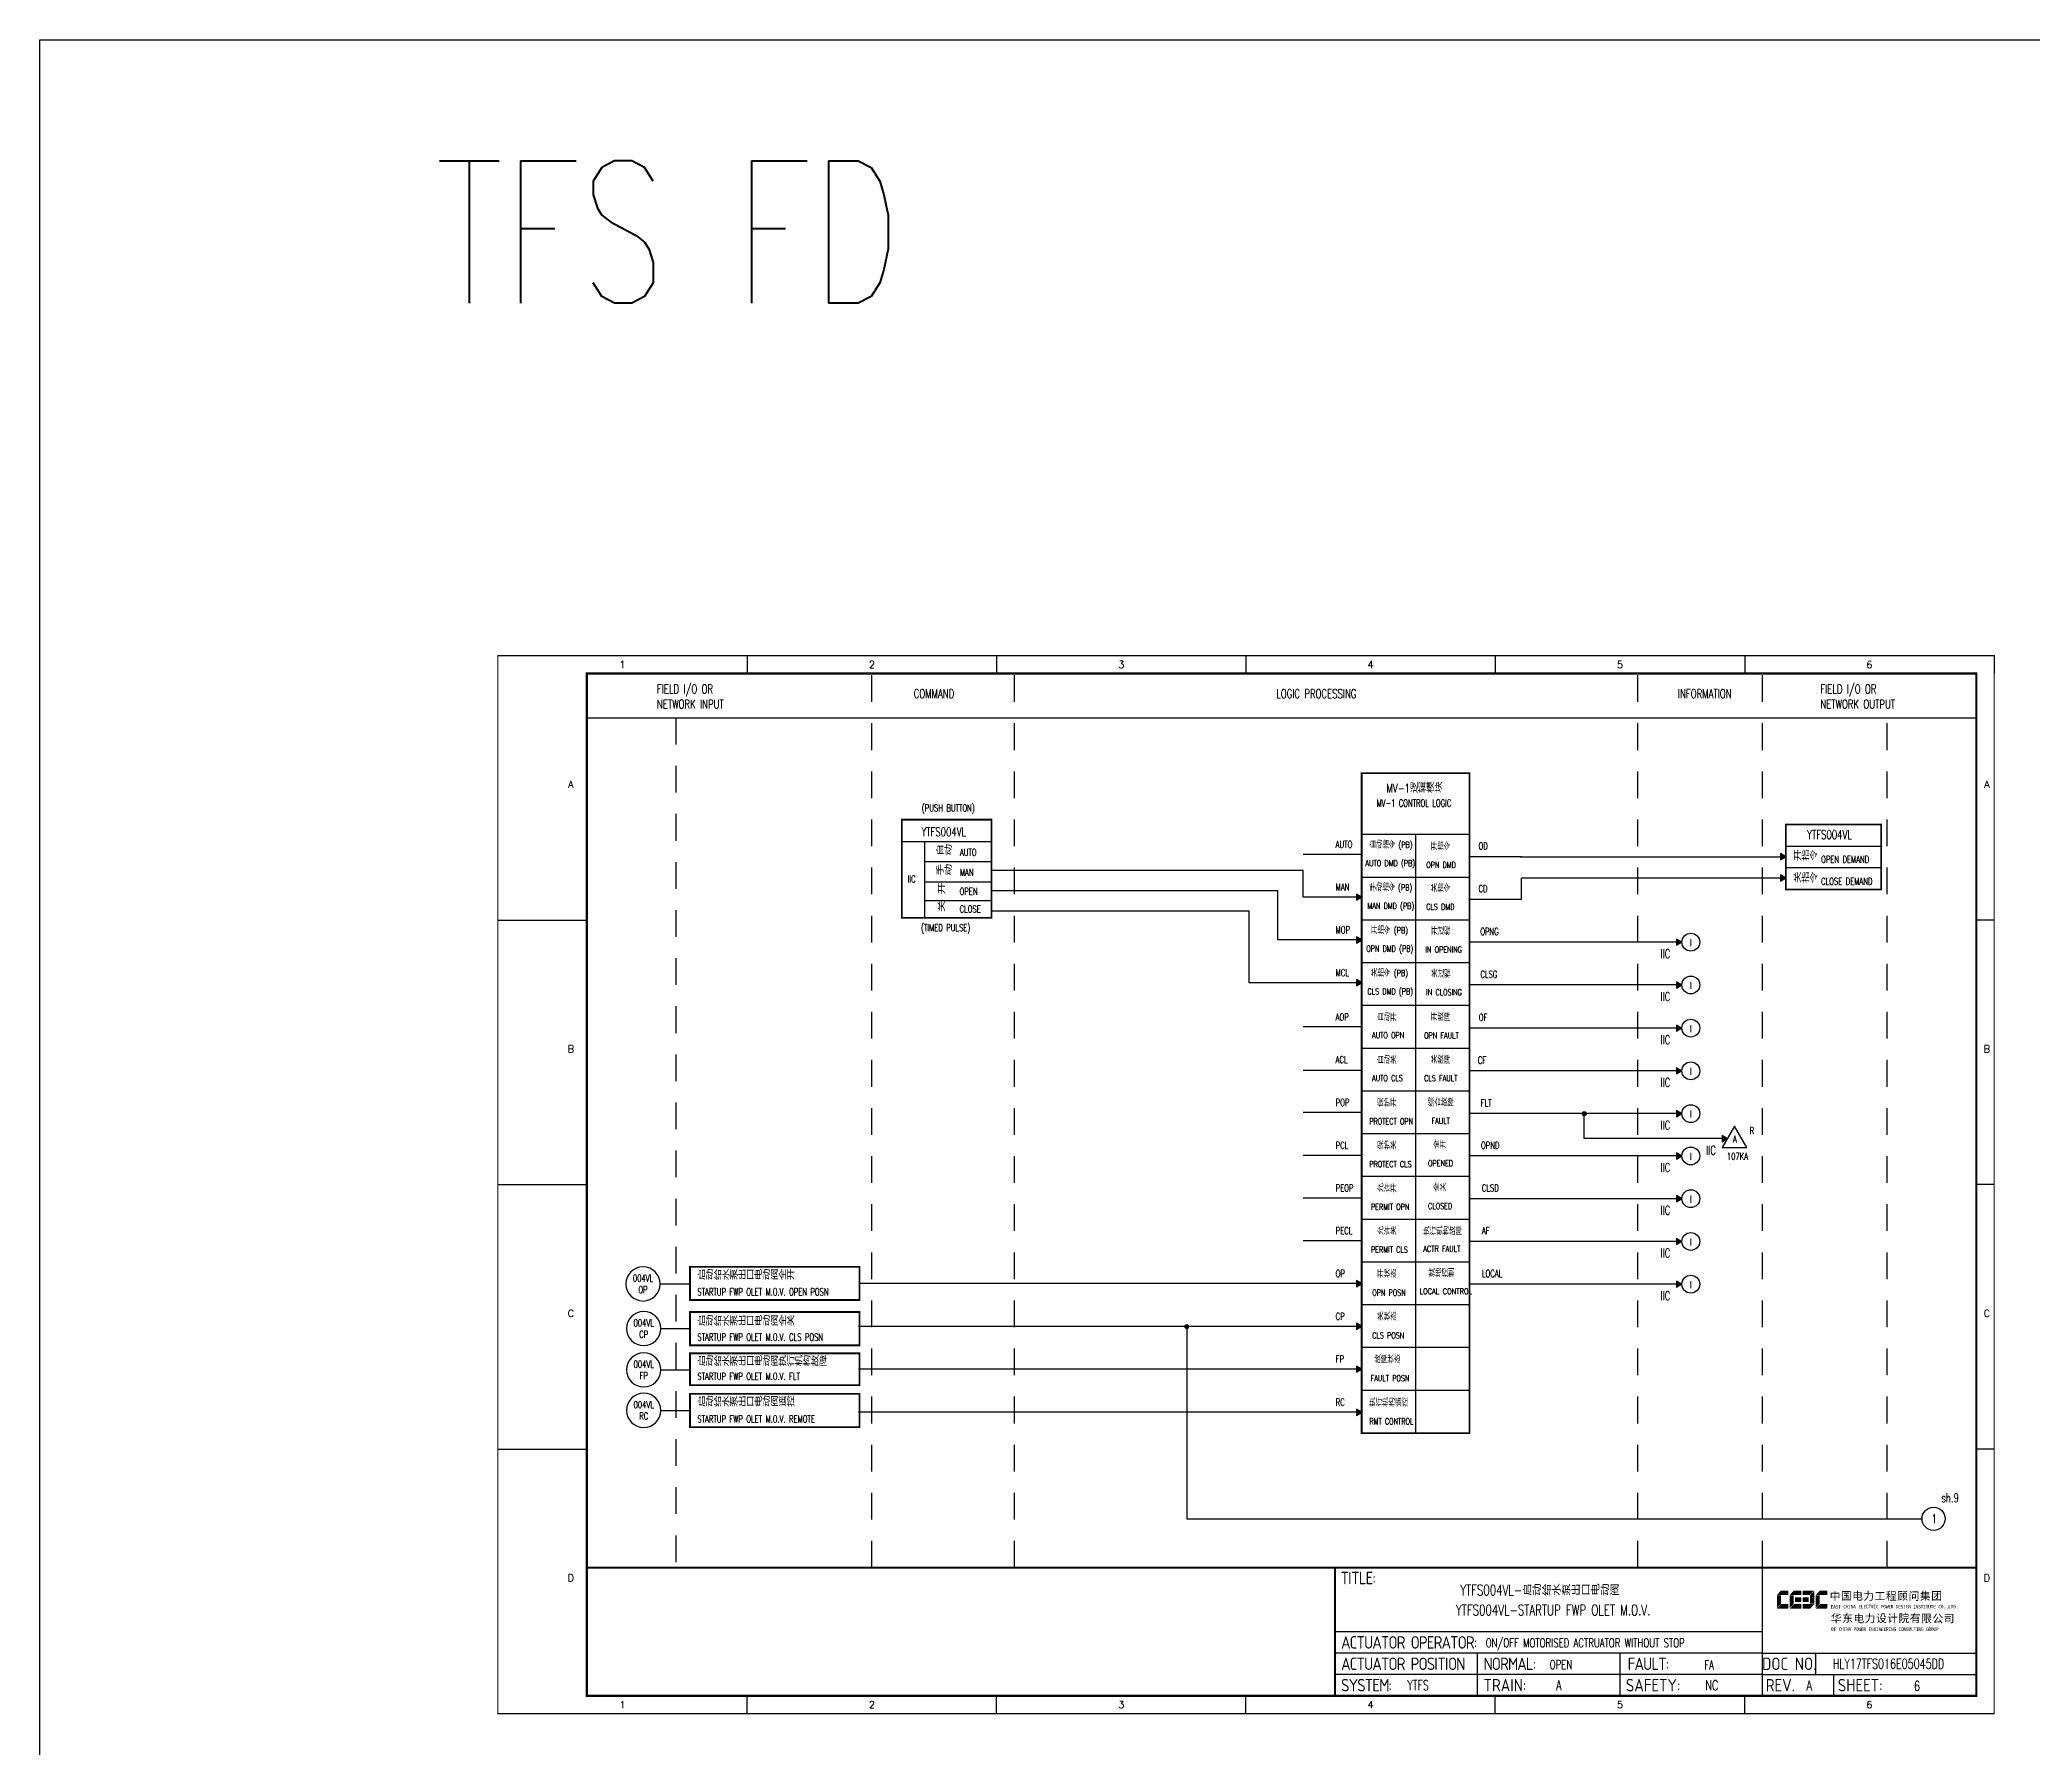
# Model space of a CAD drawing. Header units: millimetres. Extents: x 14388 to 19722, y -3447 to -1598.
# Drawn here: x 14388 to 14947, y -2077 to -1598 of the extents above; entities that cross this region are included whole.
import ezdxf
from ezdxf.enums import TextEntityAlignment as Align

# ---------------------------------------------------------------- set-up
doc = ezdxf.new("R2010")
doc.units = ezdxf.units.MM
doc.linetypes.add('DASHED', pattern=[0.75, 0.5, -0.25])
doc.linetypes.add('JIS_02_0.7', pattern=[1.35, 0.75, -0.6])
for name, color, linetype in [('INSTRUMENT', 4, 'Continuous'), ('MLINE', 6, 'Continuous'), ('TITLE', 1, 'Continuous'), ('TK', 7, 'Continuous'), ('图框_外框线', 7, 'Continuous'), ('图框_标题栏文字', 6, 'Continuous')]:
    doc.layers.add(name, color=color, linetype=linetype)
doc.styles.add('ecepdi', font='simhei.ttf', dxfattribs={"width": 0.9})
doc.styles.get("Standard").update_dxf_attribs({"font": 'romans.shx', "width": 0.7, "bigfont": '@0hztxta.shx'})
doc.styles.add('工程字', font='gbenor.shx', dxfattribs={"bigfont": 'gbcbig.shx'})

# ---------------------------------------------------------------- blocks, each defined once
blk = doc.blocks.new('INS00')
at = {"layer": 'INSTRUMENT', "color": 0}
blk.add_lwpolyline([(6, 0, 1), (-6, 0, 1)], format="xyb", close=True, dxfattribs=at)
at = {"layer": 'INSTRUMENT', "flags": 1}
for tag, p in [('INSNAM', (0, 9)), ('INSDGN', (0, -9)), ('INSTYP', (0, -12)), ('INSMAN', (0, -18)), ('INSSUP', (0, -15)), ('INSREM', (0, -21))]:
    blk.add_attdef(tag, text='', height=3, dxfattribs=at).set_placement(p, align=Align.TOP_CENTER)
at = {"layer": 'INSTRUMENT', "width": 0.7}
for tag, p in [('INSIDE', (0, 2)), ('INSSYS', (0, -2))]:
    blk.add_attdef(tag, text='', height=2.5, dxfattribs=at).set_placement(p, align=Align.MIDDLE)
for tag, p in [('INSHH', (6, 3.5)), ('INSL', (6, -3)), ('INSLL', (6, -6))]:
    blk.add_attdef(tag, p, '', height=2.5, dxfattribs=at)
at = {"layer": 'INSTRUMENT', "linetype": 'DASHED', "width": 0.7}
blk.add_attdef('INSH', (6, 0.5), '', height=2.5, dxfattribs=at)
blk = doc.blocks.new('A$C1E0003F3')
h = blk.add_hatch(color=152)
edge = h.paths.add_edge_path()
edge.add_ellipse((5.15, 4.41), major_axis=(0, 0.211), ratio=0.769231, start_angle=-90, end_angle=0)
edge.add_line((5.15, 4.62), (3.22, 4.62))
edge.add_line((3.22, 4.62), (2.09, 3.35))
edge.add_line((2.09, 3.35), (5.32, 3.35))
edge.add_line((5.32, 3.35), (5.32, 4.41))
h.paths.add_polyline_path([(3.22, 3.23), (2.09, 3.23), (2.09, -0.36), (3.22, 0.91)])
edge = h.paths.add_edge_path()
edge.add_line((5.32, 0.81), (3.27, 0.81))
edge.add_line((3.27, 0.81), (2.13, -0.46))
edge.add_line((2.13, -0.46), (5.15, -0.46))
edge.add_ellipse((5.15, -0.25), major_axis=(0, 0.211), ratio=0.769231, start_angle=180, end_angle=270)
edge.add_line((5.32, -0.25), (5.32, 0.81))
h = blk.add_hatch(color=152)
edge = h.paths.add_edge_path()
edge.add_ellipse((8.78, 4.41), major_axis=(0, 0.211), ratio=0.769231, start_angle=-90, end_angle=0)
edge.add_line((8.78, 4.62), (6.84, 4.62))
edge.add_line((6.84, 4.62), (5.71, 3.35))
edge.add_line((5.71, 3.35), (8.94, 3.35))
edge.add_line((8.94, 3.35), (8.94, 4.41))
h.paths.add_polyline_path([(6.84, 3.23), (5.71, 3.23), (5.71, -0.36), (6.84, 0.91)])
edge = h.paths.add_edge_path()
edge.add_ellipse((8.78, 2.49), major_axis=(0, 0.211), ratio=0.769231, start_angle=-90, end_angle=0)
edge.add_line((8.78, 2.7), (7.22, 2.7))
edge.add_line((7.22, 2.7), (7.22, 1.44))
edge.add_line((7.22, 1.44), (8.78, 1.44))
edge.add_ellipse((8.78, 1.65), major_axis=(0, 0.211), ratio=0.769231, start_angle=180, end_angle=270)
edge.add_line((8.94, 1.65), (8.94, 2.49))
edge = h.paths.add_edge_path()
edge.add_line((8.94, 0.81), (6.89, 0.81))
edge.add_line((6.89, 0.81), (5.75, -0.46))
edge.add_line((5.75, -0.46), (8.78, -0.46))
edge.add_ellipse((8.78, -0.25), major_axis=(0, 0.211), ratio=0.769231, start_angle=180, end_angle=270)
edge.add_line((8.94, -0.25), (8.94, 0.81))
h = blk.add_hatch(color=1)
edge = h.paths.add_edge_path()
edge.add_line((12.48, 4.62), (9.46, 4.62))
edge.add_ellipse((9.46, 4.41), major_axis=(0, 0.211), ratio=0.769231, start_angle=0, end_angle=90)
edge.add_line((9.3, 4.41), (9.3, 3.35))
edge.add_line((9.3, 3.35), (11.35, 3.35))
edge.add_line((11.35, 3.35), (12.48, 4.62))
h.paths.add_polyline_path([(12.57, 4.56), (11.38, 3.23), (11.38, 0.93), (12.57, 0.93)])
edge = h.paths.add_edge_path()
edge.add_line((11.03, 2.7), (9.46, 2.7))
edge.add_ellipse((9.46, 2.49), major_axis=(0, 0.211), ratio=0.769231, start_angle=0, end_angle=90)
edge.add_line((9.3, 2.49), (9.3, 1.65))
edge.add_ellipse((9.46, 1.65), major_axis=(0, 0.211), ratio=0.769231, start_angle=90, end_angle=180)
edge.add_line((9.46, 1.44), (11.03, 1.44))
edge.add_line((11.03, 1.44), (11.03, 2.7))
h = blk.add_hatch(color=1)
edge = h.paths.add_edge_path()
edge.add_line((12.58, 0.79), (9.3, 0.79))
edge.add_line((9.3, 0.79), (9.3, -0.27))
edge.add_ellipse((9.46, -0.27), major_axis=(0, 0.211), ratio=0.769231, start_angle=90, end_angle=180)
edge.add_line((9.46, -0.48), (11.43, -0.48))
edge.add_line((11.43, -0.48), (12.58, 0.79))
h = blk.add_hatch(color=152)
edge = h.paths.add_edge_path()
edge.add_ellipse((16.11, 4.41), major_axis=(0, 0.211), ratio=0.769231, start_angle=-90, end_angle=0)
edge.add_line((16.11, 4.62), (14.14, 4.62))
edge.add_line((14.14, 4.62), (13, 3.35))
edge.add_line((13, 3.35), (16.27, 3.35))
edge.add_line((16.27, 3.35), (16.27, 4.41))
h.paths.add_polyline_path([(14.14, 3.23), (13, 3.23), (13, -0.36), (14.14, 0.91)])
edge = h.paths.add_edge_path()
edge.add_line((16.27, 0.81), (14.18, 0.81))
edge.add_line((14.18, 0.81), (13.04, -0.46))
edge.add_line((13.04, -0.46), (16.03, -0.46))
edge.add_ellipse((16.03, -0.15), major_axis=(0, 0.316), ratio=0.769231, start_angle=180, end_angle=270)
edge.add_line((16.27, -0.15), (16.27, 0.81))
at = {"layer": 'TITLE', "color": 7, "style": 'ecepdi'}
for s, p in [('中', (16.92, 1.94)), ('国', (20.09, 2)), ('电', (23.25, 1.99)), ('力', (26.39, 1.96)), ('工', (29.53, 1.95)), ('程', (32.71, 1.98)), ('顾', (35.9, 1.98)), ('问', (39.09, 1.94)), ('集', (42.26, 1.98)), ('团', (45.42, 2.01)), ('华', (17.24, -4.31)), ('东', (20.45, -4.29)), ('电', (23.62, -4.35)), ('力', (26.75, -4.32)), ('设', (29.92, -4.3)), ('计', (33.05, -4.31)), ('院', (36.26, -4.29)), ('有', (39.41, -4.29)), ('限', (42.57, -4.32)), ('公', (45.78, -4.38)), ('司', (48.91, -4.35))]:
    blk.add_text(s, height=2.2, dxfattribs=at).set_placement(p)
at = {"layer": 'TITLE', "color": 7, "style": 'ecepdi', "width": 0.975}
for s, p in [('E', (17.58, 0.02)), ('A', (18.29, 0.03)), ('S', (19, 0.03)), ('T', (19.7, 0.03)), ('C', (21.1, 0.09)), ('H', (21.77, 0.09)), ('I', (22.46, 0.09)), ('N', (23.17, 0.1)), ('A', (23.86, 0.1)), ('E', (25.35, 0.09)), ('L', (26.05, 0.11)), ('E', (26.76, 0.1)), ('C', (27.46, 0.12)), ('T', (28.18, 0.11)), ('R', (28.87, 0.1)), ('I', (29.57, 0.11)), ('C', (30.28, 0.1)), ('P', (31.64, 0.09)), ('O', (32.32, 0.08)), ('W', (33.03, 0.08)), ('E', (33.72, 0.08)), ('R', (34.42, 0.09)), ('D', (35.81, 0.1)), ('E', (36.52, 0.1)), ('S', (37.2, 0.1)), ('I', (37.91, 0.09)), ('G', (38.68, 0.11)), ('N', (39.38, 0.09)), ('I', (40.72, 0.07)), ('N', (41.43, 0.08)), ('S', (42.14, 0.08)), ('T', (42.83, 0.08)), ('I', (43.52, 0.09)), ('T', (44.22, 0.07)), ('U', (44.93, 0.07)), ('T', (45.63, 0.08)), ('E', (46.34, 0.09)), ('C', (47.76, 0.11)), ('O', (48.48, 0.1)), ('L', (50.56, 0.1)), ('T', (51.27, 0.1)), ('D', (51.96, 0.1)), ('.', (49.23, 0.1)), (',', (49.87, 0.1)), ('.', (52.72, 0.11)), ('O', (17.67, -6.18)), ('OF', (18.01, -6.2)), ('F', (18.37, -6.2)), ('C', (19.8, -6.19)), ('H', (20.47, -6.19)), ('I', (21.15, -6.19)), ('N', (21.87, -6.18)), ('A', (22.56, -6.18)), ('P', (23.98, -6.2)), ('O', (24.66, -6.21)), ('W', (25.36, -6.21)), ('E', (26.06, -6.21)), ('R', (26.75, -6.2)), ('E', (28.19, -6.24)), ('N', (28.91, -6.27)), ('G', (29.62, -6.26)), ('I', (30.32, -6.27)), ('N', (31.02, -6.27)), ('E', (31.7, -6.28)), ('E', (32.41, -6.27)), ('R', (33.1, -6.24)), ('I', (33.81, -6.24)), ('N', (34.51, -6.26)), ('G', (35.2, -6.24)), ('C', (36.61, -6.19)), ('O', (37.3, -6.21)), ('N', (38, -6.2)), ('S', (38.71, -6.21)), ('U', (39.41, -6.18)), ('L', (40.11, -6.18)), ('T', (40.81, -6.19)), ('I', (41.51, -6.21)), ('N', (42.2, -6.21)), ('G', (42.91, -6.17)), ('G', (44.29, -6.2)), ('R', (45, -6.21)), ('O', (45.69, -6.22)), ('U', (46.39, -6.2)), ('P', (47.1, -6.23))]:
    blk.add_text(s, height=1, dxfattribs=at).set_placement(p, align=Align.MIDDLE_CENTER)
blk = doc.blocks.new('A$C57484896')
for p, q in [((70, 297), (70, 292)), ((140, 297), (140, 292)), ((210, 297), (210, 292)), ((280, 297), (280, 292)), ((350, 297), (350, 292)), ((420, 297), (420, 292)), ((0, 222.75), (25, 222.75)), ((420, 222.75), (415, 222.75)), ((0, 148.5), (25, 148.5)), ((420, 148.5), (415, 148.5)), ((0, 74.25), (25, 74.25)), ((420, 74.25), (415, 74.25)), ((70, 0), (70, 5)), ((140, 0), (140, 5)), ((210, 0), (210, 5)), ((280, 0), (280, 5)), ((350, 0), (350, 5))]:
    blk.add_line(p, q)
at = {"layer": 'MLINE', "linetype": 'JIS_02_0.7', "ltscale": 10}
for p, q in [((105, 41), (105, 292)), ((145, 41), (145, 292)), ((320, 41), (320, 292)), ((355, 41), (355, 292)), ((50, 279.56), (50, 41)), ((390, 41), (390, 279.56))]:
    blk.add_line(p, q, dxfattribs=at)
at = {"layer": 'MLINE'}
blk.add_line((25, 279.56), (415, 279.56), dxfattribs=at)
at = {"layer": '图框_外框线'}
for p, q in [((355, 5), (355, 41)), ((355, 23), (235, 23)), ((355, 17), (235, 17)), ((275, 11), (275, 17)), ((315, 11), (315, 17)), ((355, 17), (415, 17)), ((370, 11), (370, 17)), ((355, 11), (235, 11)), ((355, 11), (235, 11)), ((275, 5), (275, 11)), ((315, 5), (315, 11)), ((355, 11), (415, 11)), ((375, 5), (375, 11))]:
    blk.add_line(p, q, dxfattribs=at)
for points, const_width in [([(0, 0), (420, 0), (420, 297), (0, 297)], 0.3), ([(25, 5), (415, 5), (415, 292), (25, 292)], 0.6)]:
    blk.add_lwpolyline(points, close=True, dxfattribs=dict(at, const_width=const_width))
at = {"layer": '图框_外框线', "const_width": 0.6}
blk.add_lwpolyline([(235, 41), (25, 41)], dxfattribs=at)
at = {"layer": '图框_外框线'}
blk.add_lwpolyline([(415, 41, 0.6, 0.6, 0), (235, 41, 0.6, 0.6, 0), (235, 5, 0, 0, 0)], format="xyseb", dxfattribs=at)
blk.add_blockref('A$C1E0003F3', (356.94, 29.95))
at = {"layer": 'MLINE', "char_height": 2.5, "width": 31.8959, "attachment_point": 1}
for s, insert in [('FIELD I/O OR', (44.67, 288.89)), ('COMMAND', (116.74, 287.58)), ('LOGIC PROCESSING', (218.52, 287.58)), ('INFORMATION', (331.25, 287.58)), ('FIELD I/O OR', (371.22, 288.89)), ('NETWORK INPUT', (44.67, 284.64)), ('NETWORK OUTPUT', (371.22, 284.64))]:
    blk.add_mtext(s, dxfattribs=dict(at, insert=insert))
at = {"layer": 'TK', "color": 3}
for s, p in [('1', (35, 294.5)), ('2', (105, 294.5)), ('3', (175, 294.5)), ('4', (245, 294.5)), ('5', (315, 294.5)), ('6', (385, 294.5)), ('1', (35, 2.5)), ('2', (105, 2.5)), ('3', (175, 2.5)), ('4', (245, 2.5)), ('5', (315, 2.5)), ('6', (385, 2.5))]:
    blk.add_text(s, height=2, dxfattribs=at).set_placement(p, align=Align.MIDDLE)
for s, p in [('A', (20.5, 259.88)), ('A', (418, 259.88)), ('B', (20.5, 185.62)), ('B', (418, 185.62)), ('C', (20.5, 111.38)), ('C', (418, 111.38)), ('D', (20.5, 37.12)), ('D', (418, 37.12))]:
    blk.add_text(s, height=2, dxfattribs=at).set_placement(p, align=Align.CENTER)
at = {"layer": '图框_标题栏文字', "char_height": 3.5, "style": '工程字'}
for s, insert, width, attachment_point in [('{\\T0.9; TITLE:}', (234.86, 38.09), 14.2249, 4), ('{\\T0.9; ACTUATOR OPERATOR:}', (235, 20), 40, 4), ('{\\T0.9; ACTUATOR POSITION}', (235, 14), 45, 4), ('{\\T0.9; NORMAL:}', (275, 14), 18.2557, 4), ('{\\T0.9; FAULT:}', (315.44, 14), 15, 4), ('DOC NO.', (362.5, 14), 15, 5), ('{\\T0.9; SYSTEM:}', (235, 8), 17.9526, 4), ('{\\T0.9; }TRAIN: ', (275, 8), 17.6638, 4), ('SAFETY:', (324.3, 8), 22.3993, 5), ('REV.', (360, 8), 10, 5), ('SHEET:', (382.42, 8), 20, 5)]:
    blk.add_mtext(s, dxfattribs=dict(at, insert=insert, width=width, attachment_point=attachment_point))

msp = doc.modelspace()

# ---------------------------------------------------------------- hatches: boundary and pattern name
for color, points in [(256, [(14878.34, -1826.99), (14876.84, -1826.12), (14876.84, -1827.85)]), (256, [(14878.34, -1832.96), (14876.84, -1832.09), (14876.84, -1833.82)]), (256, [(14759.29, -1838.36), (14757.79, -1837.49), (14757.79, -1839.22)]), (256, [(14759.29, -1850.36), (14757.79, -1849.49), (14757.79, -1851.22)]), (256, [(14849.17, -1850.98), (14847.67, -1850.12), (14847.67, -1851.85)]), (256, [(14759.29, -1862.36), (14757.79, -1861.49), (14757.79, -1863.22)]), (256, [(14849.17, -1862.98), (14847.67, -1862.12), (14847.67, -1863.85)]), (256, [(14849.17, -1875.1), (14847.67, -1874.23), (14847.67, -1875.97)]), (256, [(14849.17, -1887.1), (14847.67, -1886.23), (14847.67, -1887.97)]), (7, [(14849.17, -1899.1), (14847.67, -1898.23), (14847.67, -1899.97)]), (256, [(14861.96, -1906.13), (14860.46, -1905.26), (14860.46, -1907)]), (256, [(14849.17, -1910.98), (14847.67, -1910.12), (14847.67, -1911.85)]), (256, [(14849.17, -1922.98), (14847.67, -1922.12), (14847.67, -1923.85)]), (256, [(14849.17, -1934.98), (14847.67, -1934.12), (14847.67, -1935.85)]), (256, [(14759.29, -1946.83), (14757.79, -1945.96), (14757.79, -1947.69)]), (256, [(14849.17, -1946.98), (14847.67, -1946.12), (14847.67, -1947.85)]), (256, [(14759.29, -1958.83), (14757.79, -1957.96), (14757.79, -1959.69)]), (256, [(14759.29, -1970.83), (14757.79, -1969.96), (14757.79, -1971.69)]), (256, [(14759.29, -1982.95), (14757.79, -1982.08), (14757.79, -1983.81)])]:
    msp.add_hatch(color=color).paths.add_polyline_path(points)
h = msp.add_hatch(color=256)
edge = h.paths.add_edge_path()
edge.add_arc((14821.76, -1899.1), 0.55, 0, 360)
h = msp.add_hatch(color=256)
edge = h.paths.add_edge_path()
edge.add_arc((14710.2, -1958.87), 0.55, 0, 360)

# ---------------------------------------------------------------- linework, layer by layer
for p, q in [((14759.29, -1820.7), (14759.29, -1803.52)), ((14759.29, -1803.52), (14789.56, -1803.52)), ((14789.56, -1820.7), (14789.56, -1803.52)), ((14630.19, -1822.7), (14655.36, -1822.7)), ((14636.61, -1822.7), (14636.61, -1844.16)), ((14759.29, -1820.7), (14789.56, -1820.7)), ((14774.43, -1820.7), (14774.43, -1988.82)), ((14636.61, -1828.36), (14655.36, -1828.36)), ((14759.29, -1826.36), (14742.84, -1826.36)), ((14759.29, -1826.36), (14745.87, -1826.36)), ((14804.17, -1826.98), (14789.56, -1826.98)), ((14803.75, -1826.99), (14878.34, -1826.99)), ((14878.34, -1824.05), (14905.12, -1824.05)), ((14878.34, -1824.05), (14905.12, -1824.05)), ((14636.61, -1833.99), (14655.36, -1833.99)), ((14655.36, -1830.76), (14742.84, -1830.76)), ((14742.84, -1838.36), (14742.84, -1830.76)), ((14759.29, -1832.7), (14789.56, -1832.7)), ((14878.34, -1832.96), (14804.17, -1832.96)), ((14804.17, -1838.98), (14804.17, -1832.96)), ((14878.34, -1829.99), (14905.12, -1829.99)), ((14636.61, -1839.3), (14655.36, -1839.3)), ((14655.36, -1836.46), (14735.73, -1836.46)), ((14735.73, -1850.36), (14735.73, -1836.46)), ((14759.29, -1838.36), (14742.84, -1838.36)), ((14804.17, -1838.98), (14789.56, -1838.98)), ((14878.34, -1836.19), (14905.12, -1836.19)), ((14878.34, -1836.19), (14905.12, -1836.19)), ((14636.61, -1844.16), (14655.36, -1844.16)), ((14636.61, -1844.16), (14655.36, -1844.16)), ((14655.36, -1842.19), (14727.7, -1842.19)), ((14727.7, -1862.36), (14727.7, -1842.19)), ((14759.29, -1844.7), (14789.56, -1844.7)), ((14742.84, -1850.36), (14735.73, -1850.36)), ((14759.29, -1850.36), (14742.84, -1850.36)), ((14849.17, -1850.98), (14789.56, -1850.98)), ((14759.29, -1856.7), (14789.56, -1856.7)), ((14759.29, -1862.36), (14727.7, -1862.36)), ((14849.17, -1862.98), (14789.56, -1862.98)), ((14759.29, -1868.7), (14789.56, -1868.7)), ((14759.29, -1874.72), (14742.84, -1874.72)), ((14849.17, -1875.1), (14789.56, -1875.1)), ((14759.29, -1880.7), (14789.56, -1880.7)), ((14759.29, -1887.02), (14742.84, -1887.02)), ((14849.17, -1887.1), (14789.56, -1887.1)), ((14759.29, -1892.7), (14789.56, -1892.7)), ((14759.29, -1898.83), (14742.84, -1898.83)), ((14849.17, -1899.1), (14789.56, -1899.1)), ((14849.17, -1899.1), (14789.56, -1899.1)), ((14759.29, -1904.7), (14789.56, -1904.7)), ((14759.29, -1910.83), (14742.84, -1910.83)), ((14849.17, -1910.98), (14789.56, -1910.98)), ((14759.29, -1916.7), (14789.56, -1916.7)), ((14759.29, -1922.82), (14742.84, -1922.82)), ((14849.17, -1922.98), (14789.56, -1922.98)), ((14759.29, -1928.7), (14789.56, -1928.7)), ((14759.29, -1934.83), (14742.84, -1934.83)), ((14849.17, -1934.98), (14789.56, -1934.98)), ((14570.74, -1942.09), (14618.36, -1942.09)), ((14570.74, -1951.43), (14570.74, -1942.09)), ((14618.36, -1951.43), (14618.36, -1942.09)), ((14759.29, -1940.7), (14789.56, -1940.7)), ((14562.37, -1946.9), (14570.74, -1946.9)), ((14618.36, -1951.43), (14570.74, -1951.43)), ((14759.29, -1946.83), (14618.29, -1946.83)), ((14849.17, -1946.98), (14789.56, -1946.98)), ((14570.74, -1954.8), (14618.36, -1954.8)), ((14570.74, -1964.15), (14570.74, -1954.8)), ((14618.36, -1964.15), (14618.36, -1954.8)), ((14759.29, -1952.7), (14789.56, -1952.7)), ((14562.57, -1959.43), (14570.74, -1959.43)), ((14759.29, -1958.83), (14618.02, -1958.83)), ((14710.2, -1958.68), (14710.2, -2012.84)), ((14618.36, -1964.15), (14570.74, -1964.15)), ((14570.74, -1966.4), (14618.36, -1966.4)), ((14570.74, -1975.32), (14570.74, -1966.4)), ((14618.36, -1975.32), (14618.36, -1966.4)), ((14759.29, -1964.7), (14789.56, -1964.7)), ((14562.57, -1971.03), (14570.74, -1971.03)), ((14759.29, -1970.83), (14618.02, -1970.83)), ((14618.36, -1975.32), (14570.74, -1975.32)), ((14570.74, -1977.77), (14618.36, -1977.77)), ((14570.74, -1987.11), (14570.74, -1977.77)), ((14618.36, -1987.11), (14618.36, -1977.77)), ((14759.29, -1976.7), (14789.56, -1976.7)), ((14562.57, -1982.4), (14570.74, -1982.4)), ((14759.29, -1982.95), (14618.02, -1982.95)), ((14618.36, -1987.11), (14570.74, -1987.11)), ((14710.2, -2012.84), (14916.57, -2012.84))]:
    msp.add_line(p, q)
at = {"color": 7}
for p, q in [((14821.76, -1906.13), (14821.76, -1899.1)), ((14861.93, -1906.13), (14821.76, -1906.13))]:
    msp.add_line(p, q, dxfattribs=at)
for points in [[(14388.26, -1597.68), (19722.47, -1597.68), (19722.47, -3447.02), (14388.26, -3447.02)], [(14630.19, -1816.58), (14655.36, -1816.58), (14655.36, -1844.16), (14630.19, -1844.16)], [(14759.29, -1820.7), (14789.56, -1820.7), (14789.56, -1988.82), (14759.29, -1988.82)], [(14878.34, -1826.99), (14876.84, -1826.12), (14876.84, -1827.85)], [(14878.34, -1832.96), (14876.84, -1832.09), (14876.84, -1833.82)], [(14759.29, -1838.36), (14757.79, -1837.49), (14757.79, -1839.22)], [(14759.29, -1850.36), (14757.79, -1849.49), (14757.79, -1851.22)], [(14849.17, -1850.98), (14847.67, -1850.12), (14847.67, -1851.85)], [(14759.29, -1862.36), (14757.79, -1861.49), (14757.79, -1863.22)], [(14849.17, -1862.98), (14847.67, -1862.12), (14847.67, -1863.85)], [(14849.17, -1875.1), (14847.67, -1874.23), (14847.67, -1875.97)], [(14849.17, -1887.1), (14847.67, -1886.23), (14847.67, -1887.97)], [(14861.96, -1906.13), (14860.46, -1905.26), (14860.46, -1907)], [(14849.17, -1910.98), (14847.67, -1910.12), (14847.67, -1911.85)], [(14849.17, -1922.98), (14847.67, -1922.12), (14847.67, -1923.85)], [(14849.17, -1934.98), (14847.67, -1934.12), (14847.67, -1935.85)], [(14759.29, -1946.83), (14757.79, -1945.96), (14757.79, -1947.69)], [(14849.17, -1946.98), (14847.67, -1946.12), (14847.67, -1947.85)], [(14759.29, -1958.83), (14757.79, -1957.96), (14757.79, -1959.69)], [(14759.29, -1970.83), (14757.79, -1969.96), (14757.79, -1971.69)], [(14759.29, -1982.95), (14757.79, -1982.08), (14757.79, -1983.81)]]:
    msp.add_lwpolyline(points, close=True)
for points, const_width in [([(14759.29, -1803.52), (14789.56, -1803.52), (14789.56, -1988.82), (14759.29, -1988.82), (14759.29, -1803.52)], 0.5), ([(14759.29, -1803.52), (14789.56, -1803.52), (14789.56, -1988.82), (14759.29, -1988.82), (14759.29, -1803.52)], 0.2), ([(14630.19, -1816.58), (14655.36, -1816.58), (14655.36, -1844.16), (14630.19, -1844.16), (14630.19, -1816.58)], 0.5), ([(14878.34, -1817.93), (14905.12, -1817.93), (14905.12, -1836.19), (14878.34, -1836.19), (14878.34, -1817.93)], 0.5), ([(14570.74, -1942.09), (14618.36, -1942.09), (14618.36, -1951.43), (14570.74, -1951.43), (14570.74, -1942.09)], 0.5), ([(14570.74, -1954.8), (14618.36, -1954.8), (14618.36, -1964.15), (14570.74, -1964.15), (14570.74, -1954.8)], 0.5), ([(14570.74, -1966.4), (14618.36, -1966.4), (14618.36, -1975.32), (14570.74, -1975.32), (14570.74, -1966.4)], 0.5), ([(14570.74, -1977.77), (14618.36, -1977.77), (14618.36, -1987.11), (14570.74, -1987.11), (14570.74, -1977.77)], 0.5)]:
    msp.add_lwpolyline(points, dxfattribs=dict(const_width=const_width))
msp.add_lwpolyline([(14878.34, -1836.19), (14878.34, -1817.93), (14905.12, -1817.93), (14905.12, -1836.19)])
msp.add_lwpolyline([(14878.34, -1836.19), (14878.34, -1817.93), (14905.12, -1817.93), (14905.12, -1836.19)])
msp.add_lwpolyline([(14849.17, -1899.1), (14847.67, -1898.23), (14847.67, -1899.97)], close=True, dxfattribs=at)
at = {"color": 1}
msp.add_lwpolyline([(14867.44, -1908.58), (14863.98, -1902.58), (14860.51, -1908.58)], close=True, dxfattribs=at)
for centre, radius in [((14851.67, -1850.98), 2.5), ((14851.67, -1862.98), 2.5), ((14851.67, -1875.1), 2.5), ((14851.67, -1887.1), 2.5), ((14821.76, -1899.1), 0.55), ((14851.67, -1910.98), 2.5), ((14851.67, -1922.98), 2.5), ((14851.67, -1934.98), 2.5), ((14851.67, -1946.98), 2.5), ((14710.2, -1958.87), 0.55)]:
    msp.add_circle(centre, radius)
at = {"color": 7}
msp.add_circle((14851.67, -1899.1), 2.5, dxfattribs=at)
msp.add_circle((14851.67, -1899.1), 2.5, dxfattribs=at)
at = {"color": 1}
msp.add_circle((14919.82, -2012.84), 3.25, dxfattribs=at)

# ---------------------------------------------------------------- block references
msp.add_blockref('A$C57484896', (14516.8, -2067.54))
at = {"layer": 'MLINE', "xscale": 0.7999999999992724, "yscale": 0.7999999999992724, "zscale": 0.8}
for p, values in [((14557.57, -1946.9), {'INSIDE': '004VL', 'INSSYS': 'OP'}), ((14557.77, -1959.43), {'INSIDE': '004VL', 'INSSYS': 'CP'}), ((14557.77, -1971.03), {'INSIDE': '004VL', 'INSSYS': 'FP'}), ((14557.77, -1982.4), {'INSIDE': '004VL', 'INSSYS': 'RC'})]:
    msp.add_blockref('INS00', p, dxfattribs=at).add_auto_attribs(values)

# ---------------------------------------------------------------- texts
at = {"width": 0.7}
for p in [(14851.7, -1852.11), (14851.7, -1864.11), (14851.7, -1876.23), (14851.7, -1888.23), (14851.7, -1912.11), (14851.7, -1924.11), (14851.7, -1936.11), (14851.7, -1948.11)]:
    msp.add_text('I', height=2, dxfattribs=at).set_placement(p, align=Align.CENTER)
at = {"color": 7, "width": 0.7}
msp.add_text('I', height=2, dxfattribs=at).set_placement((14851.7, -1900.23), align=Align.CENTER)
at = {"color": 1, "width": 0.7}
msp.add_text('A', height=2, dxfattribs=at).set_placement((14864.06, -1907.2), align=Align.CENTER)
at = {"attachment_point": 1}
for s, insert, char_height, width in [('MV-1逻辑模块', (14766.24, -1806.48), 2.5, 73.0067), ('MV-1 CONTROL LOGIC', (14763.45, -1810.94), 2, 48.5204), ('(PUSH BUTTON)', (14635.82, -1812.29), 2, 73.0067), ('YTFS004VL', (14635.73, -1818.74), 2.5, 16.4735), ('AUTO', (14751.99, -1822.51), 2, 73.0067), ('自动指令', (14761.46, -1822.7), 2, 73.0067), ('(PB)', (14769.61, -1822.79), 1.7, 73.0067), ('开指令', (14778.68, -1823.17), 2, 73.0067), ('OD', (14792.1, -1822.98), 2, 73.0067), ('YTFS004VL', (14884.35, -1819.52), 2.5, 73.0067), ('自动', (14639.74, -1824.07), 2.5, 73.0067), ('AUTO', (14646.51, -1824.77), 2, 73.0067), ('AUTO DMD (PB)', (14760.35, -1827.95), 1.7, 73.0067), ('OPN DMD', (14777.4, -1828.42), 1.7, 73.0067), ('开指令', (14880.42, -1825.56), 2.5, 73.0067), ('OPEN DEMAND', (14888.25, -1826.69), 2, 73.0067), ('IIC', (14631.86, -1832.22), 2, 73.0067), ('手动', (14639.74, -1829.66), 2.5, 73.0067), ('MAN', (14646.51, -1830.37), 2, 73.0067), ('关指令', (14880.42, -1831.78), 2.5, 73.0067), ('CLOSE DEMAND', (14888.25, -1832.91), 2, 73.0067), ('关', (14640.17, -1839.87), 2.5, 73.0067), ('开', (14640.17, -1834.91), 2.5, 73.0067), ('OPEN', (14646.43, -1835.7), 2, 73.0067), ('MAN', (14751.99, -1834.51), 2, 73.0067), ('MAN DMD (PB)', (14760.9, -1839.95), 1.7, 73.0067), ('手动指令', (14761.44, -1834.7), 2, 73.0067), ('(PB)', (14769.53, -1834.79), 1.7, 73.0067), ('关指令', (14778.68, -1834.93), 2, 73.0067), ('CD', (14792.1, -1834.98), 2, 73.0067), ('CLOSE', (14646.43, -1840.66), 2, 73.0067), ('CLS DMD', (14777.4, -1840.19), 1.7, 73.0067), ('(TIMED PULSE)', (14635.6, -1845.92), 2, 73.0067), ('MOP', (14751.99, -1846.51), 2, 73.0067), ('开指令', (14761.86, -1846.7), 2, 73.0067), ('(PB)', (14768.33, -1846.79), 1.7, 73.0067), ('开过程', (14778.77, -1846.93), 2, 73.0067), ('OPNG', (14792.58, -1846.98), 2, 73.0067), ('OPN DMD (PB)', (14760.57, -1851.95), 1.7, 73.0067), ('IN OPENING', (14777.17, -1852.19), 1.7, 73.0067), ('IIC', (14843.16, -1852.98), 2.5, 4.5039), ('MCL', (14751.99, -1858.51), 2, 73.0067), ('关指令', (14761.86, -1858.7), 2, 73.0067), ('(PB)', (14768.33, -1858.79), 1.7, 73.0067), ('关过程', (14778.77, -1858.93), 2, 73.0067), ('CLSG', (14792.61, -1858.98), 2, 73.0067), ('CLS DMD (PB)', (14760.9, -1863.95), 1.7, 73.0067), ('IN CLOSING', (14777.38, -1864.19), 1.7, 73.0067), ('IIC', (14843.16, -1864.98), 2.5, 4.5039), ('AOP', (14751.99, -1870.98), 2, 73.0067), ('自动开', (14763.62, -1871.17), 2, 73.0067), ('开故障', (14778.68, -1871.05), 2, 73.0067), ('OF', (14792.16, -1871.1), 2, 73.0067), ('AUTO OPN', (14762.21, -1876.26), 1.7, 73.0067), ('OPN FAULT', (14776.8, -1876.3), 1.7, 73.0067), ('IIC', (14843.16, -1877.1), 2.5, 4.5039), ('ACL', (14751.99, -1882.98), 2, 73.0067), ('自动关', (14763.62, -1883.17), 2, 73.0067), ('关故障', (14778.68, -1883.05), 2, 73.0067), ('CF', (14791.91, -1883.1), 2, 73.0067), ('AUTO CLS', (14762.21, -1888.26), 1.7, 73.0067), ('CLS FAULT', (14776.8, -1888.3), 1.7, 73.0067), ('IIC', (14843.16, -1889.1), 2.5, 4.5039), ('POP', (14751.99, -1894.98), 2, 73.0067), ('保护开', (14763.62, -1895.17), 2, 73.0067), ('综合故障', (14777.84, -1895.05), 2, 73.0067), ('FLT', (14792.71, -1895.1), 2, 73.0067), ('PROTECT OPN', (14761.41, -1900.42), 1.7, 73.0067), ('FAULT', (14778.9, -1900.3), 1.7, 73.0067), ('保护关', (14763.62, -1907.17), 2, 73.0067), ('全开', (14779.34, -1906.93), 2, 73.0067), ('R', (14868.19, -1902.88), 2, 73.0067), ('PCL', (14751.99, -1906.98), 2, 73.0067), ('PROTECT CLS', (14761.41, -1912.42), 1.7, 73.0067), ('OPENED', (14777.91, -1912.19), 1.7, 73.0067), ('OPND', (14792.78, -1906.98), 2, 73.0067), ('IIC', (14855.95, -1908.13), 2.5, 4.5039), ('107KA', (14861.8, -1910.09), 2, 73.0067), ('IIC', (14843.16, -1912.98), 2.5, 4.5039), ('PEOP', (14751.99, -1918.98), 2, 73.0067), ('允许开', (14763.62, -1919.17), 2, 73.0067), ('全关', (14779.34, -1918.93), 2, 73.0067), ('CLSD', (14793.02, -1918.98), 2, 73.0067), ('PERMIT OPN', (14761.89, -1924.42), 1.7, 73.0067), ('CLOSED', (14777.91, -1924.19), 1.7, 73.0067), ('IIC', (14843.16, -1924.98), 2.5, 4.5039), ('PECL', (14751.99, -1930.98), 2, 73.0067), ('允许关', (14763.62, -1931.17), 2, 73.0067), ('执行机构故障', (14776.53, -1931.17), 2, 73.0067), ('AF', (14793.05, -1930.98), 2, 73.0067), ('PERMIT CLS', (14761.89, -1936.42), 1.7, 73.0067), ('ACTR FAULT', (14776.6, -1936.19), 1.7, 73.0067), ('IIC', (14843.16, -1936.98), 2.5, 4.5039), ('启动给水泵出口电动阀全开', (14572.82, -1943.24), 2.5, 73.0067), ('OP', (14751.99, -1942.98), 2, 73.0067), ('开状态', (14763.62, -1943.17), 2, 73.0067), ('就地控制', (14778.03, -1942.93), 2, 73.0067), ('LOCAL', (14793.05, -1942.98), 2, 73.0067), ('STARTUP FWP OLET M.O.V. OPEN POSN', (14572.82, -1948.13), 2, 73.0067), ('OPN POSN', (14762.24, -1948.51), 1.7, 73.0067), ('LOCAL CONTROL', (14775.52, -1948.19), 1.6, 73.0067), ('IIC', (14843.16, -1948.98), 2.5, 4.5039), ('启动给水泵出口电动阀全关', (14572.82, -1956.16), 2.5, 73.0067), ('CP', (14751.99, -1954.98), 2, 73.0067), ('关状态', (14763.62, -1955.17), 2, 73.0067), ('STARTUP FWP OLET M.O.V. CLS POSN', (14572.82, -1960.84), 2, 73.0067), ('CLS POSN', (14762.24, -1960.51), 1.7, 73.0067), ('启动给水泵出口电动阀执行机构故障', (14572.82, -1967.45), 2.5, 73.0067), ('FP', (14751.99, -1966.98), 2, 73.0067), ('故障状态', (14762.84, -1967.17), 2, 73.0067), ('STARTUP FWP OLET M.O.V. FLT', (14572.82, -1971.82), 2, 73.0067), ('FAULT POSN', (14761.8, -1972.51), 1.7, 73.0067), ('启动给水泵出口电动阀遥控', (14572.82, -1978.82), 2.5, 73.0067), ('RC', (14751.99, -1979.1), 2, 73.0067), ('执行机构遥控', (14761.32, -1979.29), 2, 73.0067), ('STARTUP FWP OLET M.O.V. REMOTE', (14572.82, -1983.81), 2, 73.0067), ('RMT CONTROL', (14761.45, -1984.63), 1.7, 73.0067), ('sh.9', (14922, -2005.68), 2.5, 67.0887), ('1', (14919.29, -2011.58), 2.5, 73.0067), ('YTFS004VL-启动给水泵出口电动阀', (14786.96, -2031.36), 3, 57.1272), ('YTFS004VL-STARTUP FWP OLET M.O.V.', (14785.76, -2036.95), 3, 84.237), ('OPEN', (14812.08, -2052.51), 2.5, 73.0067), ('FA', (14855.45, -2052.62), 2.5, 73.0067), ('YTFS', (14772.1, -2058.15), 2.8, 8.5983), ('A', (14813.9, -2058.15), 2.8, 8.5983), ('NC', (14855.78, -2058.15), 2.8, 8.5983), ('A', (14884.18, -2058.22), 2.8, 8.5983)]:
    msp.add_mtext(s, dxfattribs=dict(at, insert=insert, char_height=char_height, width=width))
at = {"color": 7, "insert": (14843.16, -1901.1), "char_height": 2.5, "width": 4.5039, "attachment_point": 1}
msp.add_mtext('IIC', dxfattribs=at)
at = {"width": 0.7}
for tag, p, s in [('HLY17TFS016E05045DD', (14891.54, -2054.92), ''), ('6', (14914.3, -2061.15), '1')]:
    msp.add_attdef(tag, p, s, height=2.8, dxfattribs=at)
at = {"layer": 'INSTRUMENT', "width": 0.7}
msp.add_text('TFS FD', height=40, dxfattribs=at).set_placement((14564.6, -1651.63), align=Align.MIDDLE)
at = {"layer": 'TITLE', "color": 0, "width": 0.7}
msp.add_text(' ON/OFF MOTORISED ACTRUATOR WITHOUT STOP', height=2.5, dxfattribs=at).set_placement((14821.43, -2047.83), align=Align.MIDDLE)

doc.saveas('drawing.dxf')
